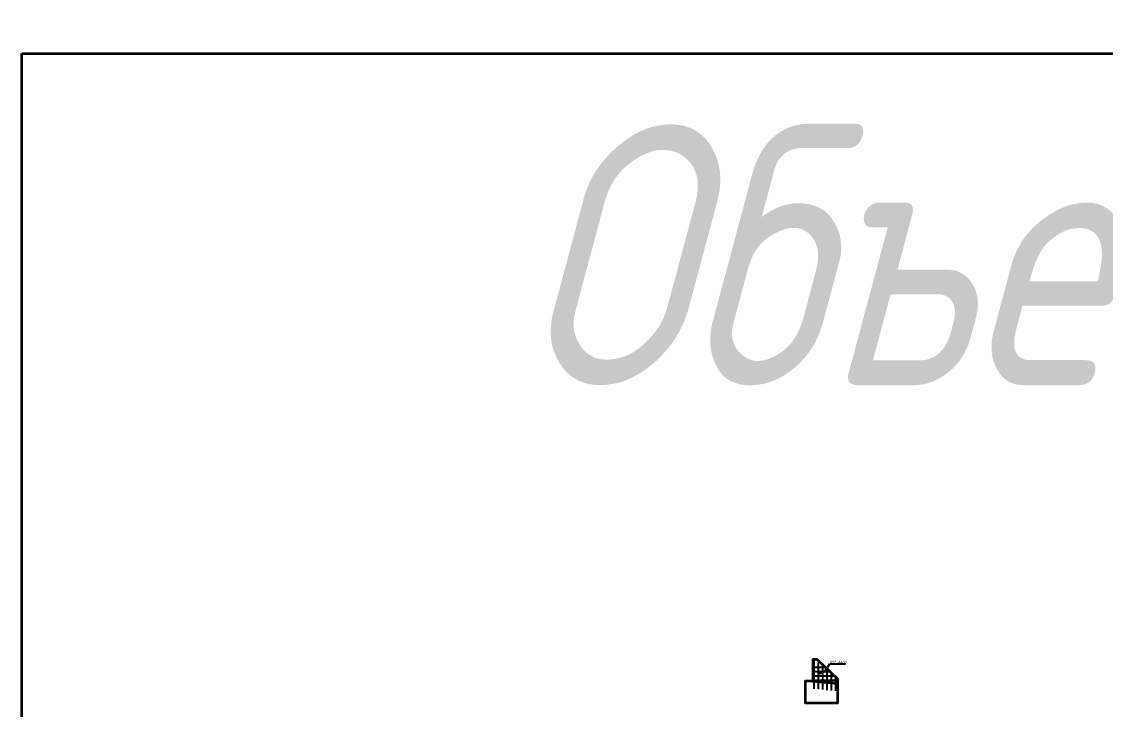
# Model space of a CAD drawing. Header units: millimetres. Extents: x 265754 to 14267433, y -6145605 to 2433772.
# Drawn here: x 6454659 to 6504693, y 177327 to 209089 of the extents above; entities that cross this region are included whole.
import ezdxf
from ezdxf import colors
from ezdxf.entities.mleader import LeaderData, LeaderLine
from ezdxf.math import Vec2, Vec3

# ---------------------------------------------------------------- set-up
doc = ezdxf.new("R2010")
doc.units = ezdxf.units.MM
for name, color, linetype, lineweight in [('1-Бетон', 106, 'Continuous', 35), ('ИС_TXT_ЗГЛ', 1, 'Continuous', 35), ('ИС_Выноски', 3, 'Continuous', 18), ('ИС_Основная', 7, 'Continuous', 35), ('Тонкая', 3, 'Continuous', 15)]:
    doc.layers.add(name, color=color, linetype=linetype, lineweight=lineweight)
doc.styles.add('ISOCPEUR', font='isocpeur.ttf', dxfattribs={"width": 0.8, "oblique": 15, "height": 2.5})
doc.styles.add('ROMANS', font='isocpeur.ttf', dxfattribs={"width": 0.9, "oblique": 15})

# ---------------------------------------------------------------- blocks, each defined once
blk = doc.blocks.new('_None')

msp = doc.modelspace()

# ---------------------------------------------------------------- linework, layer by layer
at = {"color": 1}
for p, q in [((6491185.5888, 179273.2947), (6491753.5677, 179273.2947)), ((6491234.2669, 179567.2284), (6491234.2526, 178279.8084)), ((6491434.2661, 179494.7824), (6491434.2523, 178259.2147)), ((6491634.265, 179397.4253), (6491634.2521, 178238.6209)), ((6491834.2628, 179196.4362), (6491834.2519, 178218.0272)), ((6491185.5835, 178673.2947), (6492335.8027, 178673.2947)), ((6491185.5853, 178873.2947), (6492173.5349, 178873.2947)), ((6491185.5871, 179073.2947), (6491963.5513, 179073.2947)), ((6492034.2607, 179005.9472), (6492034.2517, 178197.4335)), ((6492234.2586, 178815.4581), (6492234.2514, 178176.8397))]:
    msp.add_line(p, q, dxfattribs=at)
at = {"layer": '1-Бетон'}
for points in [[(6454658.931, 207623.9078), (6666551.9482, 207623.9078), (6666551.9482, 129739.769), (6454658.931, 129739.769)], [(6491185.5831, 178631.8066), (6492335.8027, 178518.7419), (6492335.8027, 178718.7419), (6491385.5853, 179623.7815), (6491185.592, 179623.7815)]]:
    msp.add_lwpolyline(points, close=True, dxfattribs=at)
at = {"layer": 'ИС_Основная'}
msp.add_lwpolyline([(6492335.8027, 178518.7419), (6491185.5831, 178631.8066), (6490835.8027, 178631.7854), (6490835.8027, 177631.7854), (6492335.8027, 177631.7854)], close=True, dxfattribs=at)

# ---------------------------------------------------------------- texts
at = {"layer": 'ИС_TXT_ЗГЛ', "ltscale": 0.5, "insert": (6499935.0413, 198295.2717), "char_height": 12000, "width": 36034.2227, "attachment_point": 5, "style": 'ISOCPEUR'}
msp.add_mtext('Объемы', dxfattribs=at)

# ---------------------------------------------------------------- leaders
at = {"layer": 'ИС_Выноски'}
ml = msp.add_multileader_mtext('Standard', dxfattribs=at)
ml.set_content('Ось опоры ОП4 \\PПК 70+71,19', color=256, style='ISOCPEUR')
ml.set_leader_properties(color=256, linetype='ByLayer')
ml.set_arrow_properties(name='NONE')
ml.build(insert=Vec2(0, 0))
ml.multileader.update_dxf_attribs({"text_left_attachment_type": 6, "text_right_attachment_type": 6, "dogleg_length": 0.36, "arrow_head_size": 600, "scale": 200})
ctx = ml.context
ctx.base_point, ctx.scale, ctx.char_height, ctx.arrow_head_size, ctx.landing_gap_size, ctx.plane_origin, ctx.plane_x_axis, ctx.plane_y_axis = Vec3(6458284.6432, -250921.6438), 200, 1200, 600, 125, Vec3(6465280.3198, -232469.6508), Vec3(0, 1), Vec3(-1, 0)
ctx.left_attachment, ctx.right_attachment, ctx.text_align_type = 6, 6, 1
notes = []
notes.append((ctx, [(1, (1, 1, 0), (6458284.6432, -241131.524), (0, -1), 161.0417, [(1, [(6458284.6432, -239305.4891)], 0, [])])]))
ctx.mtext.insert, ctx.mtext.text_direction, ctx.mtext.rotation, ctx.mtext.width, ctx.mtext.alignment, ctx.mtext.flow_direction = Vec3(6456844.6432, -246107.1048), Vec3(0, 1), 1.5707963268, 10889.446883, 2, 5
ml = msp.add_multileader_mtext('Standard', dxfattribs=at)
ml.set_content('Ось опоры ОП5 \\PПК 71+4,24', color=256, style='ISOCPEUR')
ml.set_leader_properties(color=256, linetype='ByLayer')
ml.set_arrow_properties(name='NONE')
ml.build(insert=Vec2(0, 0))
ml.multileader.update_dxf_attribs({"text_left_attachment_type": 6, "text_right_attachment_type": 6, "dogleg_length": 0.36, "arrow_head_size": 600, "scale": 200})
ctx = ml.context
ctx.base_point, ctx.scale, ctx.char_height, ctx.arrow_head_size, ctx.landing_gap_size, ctx.plane_origin, ctx.plane_x_axis, ctx.plane_y_axis = Vec3(6491305.907, -249586.6867), 200, 1200, 600, 125, Vec3(6498301.5835, -231081.3656), Vec3(0, 1), Vec3(-1, 0)
ctx.left_attachment, ctx.right_attachment, ctx.text_align_type = 6, 6, 1
notes.append((ctx, [(1, (1, 1, 0), (6491305.907, -239892.5669), (0, -1), 161.0417, [(1, [(6491305.907, -237917.204)], 0, [])])]))
ctx.mtext.insert, ctx.mtext.text_direction, ctx.mtext.rotation, ctx.mtext.width, ctx.mtext.alignment, ctx.mtext.flow_direction = Vec3(6489865.907, -244820.1476), Vec3(0, 1), 1.5707963268, 10620.215089, 2, 5
ml = msp.add_multileader_mtext('Standard', dxfattribs=at)
ml.set_content('Ось опоры ОП4 \\PПК 70+71,19', color=256, style='ISOCPEUR')
ml.set_leader_properties(color=256, linetype='ByLayer')
ml.set_arrow_properties(name='NONE')
ml.build(insert=Vec2(0, 0))
ml.multileader.update_dxf_attribs({"text_left_attachment_type": 6, "text_right_attachment_type": 6, "dogleg_length": 0.36, "arrow_head_size": 600, "scale": 200})
ctx = ml.context
ctx.base_point, ctx.scale, ctx.char_height, ctx.arrow_head_size, ctx.landing_gap_size, ctx.plane_origin, ctx.plane_x_axis, ctx.plane_y_axis = Vec3(6458284.6432, -378726.4625), 200, 1200, 600, 125, Vec3(6465280.3198, -360274.4695), Vec3(0, 1), Vec3(-1, 0)
ctx.left_attachment, ctx.right_attachment, ctx.text_align_type = 6, 6, 1
notes.append((ctx, [(1, (1, 1, 0), (6458284.6432, -368936.3427), (0, -1), 161.0417, [(1, [(6458284.6432, -367110.3078)], 0, [])])]))
ctx.mtext.insert, ctx.mtext.text_direction, ctx.mtext.rotation, ctx.mtext.width, ctx.mtext.alignment, ctx.mtext.flow_direction = Vec3(6456844.6432, -373911.9235), Vec3(0, 1), 1.5707963268, 10889.446883, 2, 5
ml = msp.add_multileader_mtext('Standard', dxfattribs=at)
ml.set_content('Ось опоры ОП5 \\PПК 71+4,24', color=256, style='ISOCPEUR')
ml.set_leader_properties(color=256, linetype='ByLayer')
ml.set_arrow_properties(name='NONE')
ml.build(insert=Vec2(0, 0))
ml.multileader.update_dxf_attribs({"text_left_attachment_type": 6, "text_right_attachment_type": 6, "dogleg_length": 0.36, "arrow_head_size": 600, "scale": 200})
ctx = ml.context
ctx.base_point, ctx.scale, ctx.char_height, ctx.arrow_head_size, ctx.landing_gap_size, ctx.plane_origin, ctx.plane_x_axis, ctx.plane_y_axis = Vec3(6491305.907, -377391.5054), 200, 1200, 600, 125, Vec3(6498301.5835, -358886.1843), Vec3(0, 1), Vec3(-1, 0)
ctx.left_attachment, ctx.right_attachment, ctx.text_align_type = 6, 6, 1
notes.append((ctx, [(1, (1, 1, 0), (6491305.907, -367697.3856), (0, -1), 161.0417, [(1, [(6491305.907, -365722.0227)], 0, [])])]))
ctx.mtext.insert, ctx.mtext.text_direction, ctx.mtext.rotation, ctx.mtext.width, ctx.mtext.alignment, ctx.mtext.flow_direction = Vec3(6489865.907, -372624.9663), Vec3(0, 1), 1.5707963268, 10620.215089, 2, 5
ml = msp.add_multileader_mtext('Standard', dxfattribs=at)
ml.set_content('Ось опоры ОП4 \\PПК 70+71,19', color=256, style='ISOCPEUR')
ml.set_leader_properties(color=256, linetype='ByLayer')
ml.set_arrow_properties(name='NONE')
ml.build(insert=Vec2(0, 0))
ml.multileader.update_dxf_attribs({"text_left_attachment_type": 6, "text_right_attachment_type": 6, "dogleg_length": 0.36, "arrow_head_size": 600, "scale": 200})
ctx = ml.context
ctx.base_point, ctx.scale, ctx.char_height, ctx.arrow_head_size, ctx.landing_gap_size, ctx.plane_origin, ctx.plane_x_axis, ctx.plane_y_axis = Vec3(6466231.5818, -458225.5466), 200, 1200, 600, 125, Vec3(6473227.2584, -439773.5536), Vec3(0, 1), Vec3(-1, 0)
ctx.left_attachment, ctx.right_attachment, ctx.text_align_type = 6, 6, 1
notes.append((ctx, [(1, (1, 1, 0), (6466231.5818, -448435.4268), (0, -1), 161.0417, [(1, [(6466231.5818, -446609.392)], 0, [])])]))
ctx.mtext.insert, ctx.mtext.text_direction, ctx.mtext.rotation, ctx.mtext.width, ctx.mtext.alignment, ctx.mtext.flow_direction = Vec3(6464791.5818, -453411.0076), Vec3(0, 1), 1.5707963268, 10889.446883, 2, 5
ml = msp.add_multileader_mtext('Standard', dxfattribs=at)
ml.set_content('Ось опоры ОП5 \\PПК 71+4,24', color=256, style='ISOCPEUR')
ml.set_leader_properties(color=256, linetype='ByLayer')
ml.set_arrow_properties(name='NONE')
ml.build(insert=Vec2(0, 0))
ml.multileader.update_dxf_attribs({"text_left_attachment_type": 6, "text_right_attachment_type": 6, "dogleg_length": 0.36, "arrow_head_size": 600, "scale": 200})
ctx = ml.context
ctx.base_point, ctx.scale, ctx.char_height, ctx.arrow_head_size, ctx.landing_gap_size, ctx.plane_origin, ctx.plane_x_axis, ctx.plane_y_axis = Vec3(6499252.8456, -456890.5895), 200, 1200, 600, 125, Vec3(6506248.5221, -438385.2685), Vec3(0, 1), Vec3(-1, 0)
ctx.left_attachment, ctx.right_attachment, ctx.text_align_type = 6, 6, 1
notes.append((ctx, [(1, (1, 1, 0), (6499252.8456, -447196.4697), (0, -1), 161.0417, [(1, [(6499252.8456, -445221.1068)], 0, [])])]))
ctx.mtext.insert, ctx.mtext.text_direction, ctx.mtext.rotation, ctx.mtext.width, ctx.mtext.alignment, ctx.mtext.flow_direction = Vec3(6497812.8456, -452124.0505), Vec3(0, 1), 1.5707963268, 10620.215089, 2, 5
at = {"layer": 'Тонкая', "color": 3}
ml = msp.add_multileader_mtext('Standard', dxfattribs=at)
ml.set_content('{\\C256;%%C12 А400 }', color=4, style='ROMANS')
ml.set_leader_properties(color=256)
ml.set_arrow_properties(name='NONE')
ml.build(insert=Vec2(0, 0))
ml.multileader.update_dxf_attribs({"text_left_attachment_type": 6, "text_right_attachment_type": 6, "arrow_head_size": 600})
ctx = ml.context
ctx.base_point, ctx.char_height, ctx.arrow_head_size, ctx.plane_origin = Vec3(6491979.7817, 179423.4135), 125, 600, Vec3(6491606.6693, 179940.1523)
ctx.left_attachment, ctx.right_attachment, ctx.text_align_type = 6, 6, 1
notes.append((ctx, [(0, (1, 1, 0), (6491969.7817, 179423.4135), (1, 0), 10, [(1, [(6491434.2603, 178973.9135), (6491747.6399, 179073.2947)], 0, [])])]))
ctx.mtext.insert, ctx.mtext.alignment, ctx.mtext.flow_direction = Vec3(6492347.0222, 179573.4135), 2, 5
for ctx, leaders in notes:
    for number, flags, end, landing, length, lines in leaders:
        leader = LeaderData()
        leader.index, (leader.has_last_leader_line, leader.has_dogleg_vector, leader.attachment_direction) = number, flags
        leader.last_leader_point, leader.dogleg_vector, leader.dogleg_length = Vec3(end), Vec3(landing), length
        for number, points, colour, breaks in lines:
            line = LeaderLine()
            line.index, line.vertices, line.color, line.breaks = number, Vec3.list(points), colors.encode_raw_color(colour), breaks
            leader.lines.append(line)
        ctx.leaders.append(leader)

doc.saveas('drawing.dxf')
